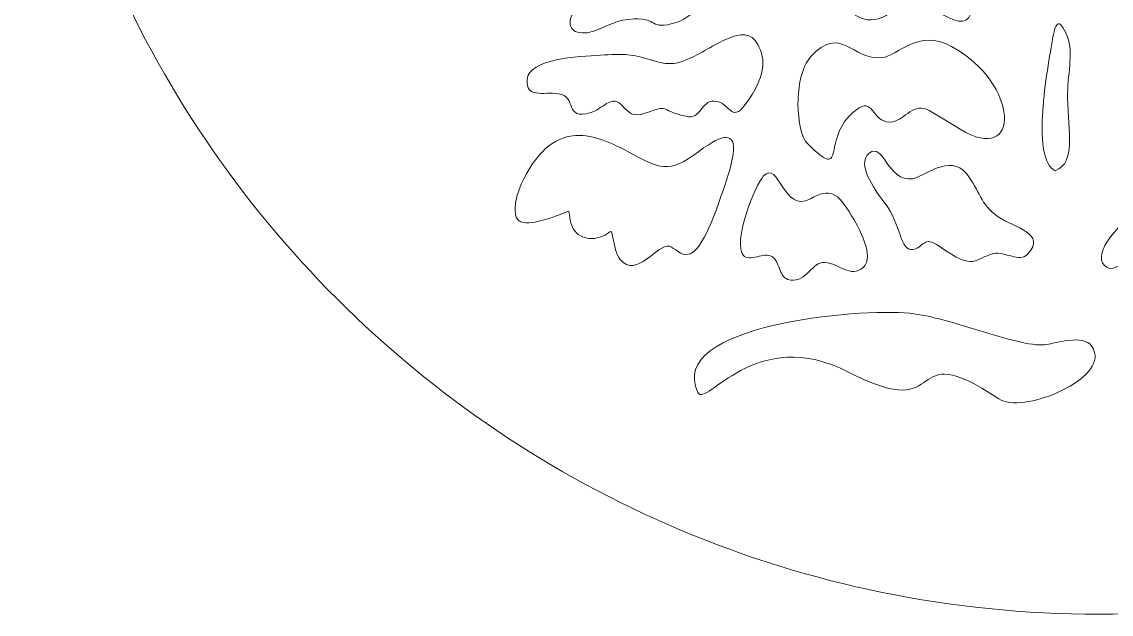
# Model space of a CAD drawing. Header units: inches. Extents: x -15.9 to -7.4, y 2.8 to 12.8.
# Drawn here: x -15.924 to -11.619, y 2.778 to 5.12 of the extents above; entities that cross this region are included whole.
import ezdxf

# ---------------------------------------------------------------- set-up
doc = ezdxf.new("R2010")
doc.units = ezdxf.units.IN
doc.header["$MEASUREMENT"] = 0
doc.layers.add('_U+0421_U+043B_U+043E_U+0439 1', color=7, linetype='Continuous')

# ---------------------------------------------------------------- blocks, each defined once
blk = doc.blocks.new('block 2')
at = {"layer": '_U+0421_U+043B_U+043E_U+0439 1', "lineweight": 0}
for points, knots in [([(-10.9466, 11.2254), (-10.9456, 11.2242), (-10.9446, 11.2235), (-10.9436, 11.223), (-10.9425, 11.2225), (-10.9413, 11.2223), (-10.9398, 11.222), (-10.4976, 11.146), (-10.0785, 11.0018), (-9.6941, 10.8007), (-9.3097, 10.5995), (-8.96, 10.3415), (-8.6561, 10.0378), (-8.2708, 9.6532), (-7.9591, 9.195), (-7.7436, 8.6861), (-7.5282, 8.1773), (-7.4091, 7.6178), (-7.4091, 7.0306), (-7.4091, 6.4434), (-7.5282, 5.8841), (-7.7436, 5.3753), (-7.9591, 4.8665), (-8.2708, 4.4083), (-8.6561, 4.0234), (-9.0412, 3.6386), (-9.4999, 3.3272), (-10.0093, 3.112), (-10.5187, 2.8968), (-11.0788, 2.7778), (-11.6667, 2.7778), (-12.2545, 2.7778), (-12.8145, 2.8968), (-13.3238, 3.112), (-13.8332, 3.3272), (-14.2919, 3.6386), (-14.6772, 4.0234), (-15.0625, 4.4083), (-15.3743, 4.8665), (-15.5897, 5.3753), (-15.8051, 5.8841), (-15.9243, 6.4434), (-15.9243, 7.0306), (-15.9243, 7.6178), (-15.8051, 8.1773), (-15.5897, 8.6861), (-15.3743, 9.195), (-15.0625, 9.6532), (-14.6772, 10.0378), (-14.3739, 10.3408), (-14.0251, 10.5983), (-13.6418, 10.7992), (-13.2586, 11.0001), (-12.841, 11.1444), (-12.4, 11.2209), (-12.3974, 11.2213), (-12.3949, 11.2215), (-12.3926, 11.2221), (-12.3903, 11.2227), (-12.3883, 11.2237), (-12.3866, 11.2257), (-12.3855, 11.227), (-12.385, 11.2296), (-12.3847, 11.232), (-12.3845, 11.2343), (-12.3844, 11.2364), (-12.3844, 11.2364), (-12.3844, 11.2364), (-12.3844, 11.4394), (-12.3844, 11.4394), (-12.3844, 11.4394), (-12.3844, 11.6424), (-12.3844, 11.6424), (-12.3844, 11.6744), (-12.3705, 11.7042), (-12.3468, 11.7291), (-12.323, 11.754), (-12.2893, 11.774), (-12.2497, 11.7863), (-12.2428, 11.7885), (-12.2377, 11.7934), (-12.2352, 11.7994), (-12.2326, 11.8053), (-12.2326, 11.8123), (-12.2361, 11.8186), (-12.2614, 11.8648), (-12.2812, 11.9143), (-12.2947, 11.9665), (-12.3082, 12.0186), (-12.3154, 12.0733), (-12.3154, 12.1297), (-12.3154, 12.2191), (-12.2973, 12.3044), (-12.2645, 12.3819), (-12.2318, 12.4595), (-12.1843, 12.5294), (-12.1255, 12.5881), (-12.0667, 12.6466), (-11.9969, 12.694), (-11.9193, 12.7268), (-11.8417, 12.7596), (-11.7564, 12.7778), (-11.6667, 12.7778), (-11.5772, 12.7778), (-11.4919, 12.7596), (-11.4143, 12.7268), (-11.3367, 12.694), (-11.2668, 12.6466), (-11.2083, 12.5881), (-11.1495, 12.5294), (-11.1019, 12.4595), (-11.069, 12.3819), (-11.0361, 12.3044), (-11.0179, 12.2191), (-11.0179, 12.1297), (-11.0179, 12.0737), (-11.025, 12.0194), (-11.0384, 11.9675), (-11.0518, 11.9157), (-11.0714, 11.8664), (-11.0966, 11.8205), (-11.1003, 11.8137), (-11.1003, 11.8062), (-11.0976, 11.7998), (-11.0949, 11.7934), (-11.0894, 11.7881), (-11.082, 11.7857), (-11.0428, 11.7732), (-11.0095, 11.7533), (-10.986, 11.7285), (-10.9626, 11.7037), (-10.9489, 11.6742), (-10.9489, 11.6424), (-10.9489, 11.6424), (-10.9489, 11.4394), (-10.9489, 11.4394), (-10.9489, 11.4394), (-10.9489, 11.2364), (-10.9489, 11.2364), (-10.9489, 11.2364), (-10.9488, 11.2343), (-10.9485, 11.2318), (-10.9482, 11.2294), (-10.9476, 11.2266), (-10.9466, 11.2254)], [0, 0, 0, 0, 1, 1, 1, 2, 2, 2, 3, 3, 3, 4, 4, 4, 5, 5, 5, 6, 6, 6, 7, 7, 7, 8, 8, 8, 9, 9, 9, 10, 10, 10, 11, 11, 11, 12, 12, 12, 13, 13, 13, 14, 14, 14, 15, 15, 15, 16, 16, 16, 17, 17, 17, 18, 18, 18, 19, 19, 19, 20, 20, 20, 21, 21, 21, 22, 22, 22, 23, 23, 23, 24, 24, 24, 25, 25, 25, 26, 26, 26, 27, 27, 27, 28, 28, 28, 29, 29, 29, 30, 30, 30, 31, 31, 31, 32, 32, 32, 33, 33, 33, 34, 34, 34, 35, 35, 35, 36, 36, 36, 37, 37, 37, 38, 38, 38, 39, 39, 39, 40, 40, 40, 41, 41, 41, 42, 42, 42, 43, 43, 43, 44, 44, 44, 45, 45, 45, 46, 46, 46, 47, 47, 47, 48, 48, 48, 48]), ([(-13.0122, 5.4745), (-13.0953, 5.4778), (-13.1272, 5.4634), (-13.1496, 5.4445), (-13.1721, 5.4256), (-13.185, 5.4022), (-13.2302, 5.3875), (-13.249, 5.3813), (-13.2639, 5.3881), (-13.2824, 5.395), (-13.3009, 5.402), (-13.3231, 5.4091), (-13.3564, 5.4037), (-13.368, 5.4017), (-13.3846, 5.393), (-13.4026, 5.3827), (-13.4206, 5.3725), (-13.4401, 5.3609), (-13.4578, 5.3533), (-13.4885, 5.3404), (-13.5087, 5.3389), (-13.5283, 5.3389), (-13.548, 5.339), (-13.567, 5.3407), (-13.5953, 5.3342), (-13.6134, 5.33), (-13.6307, 5.3209), (-13.6438, 5.3082), (-13.657, 5.2955), (-13.666, 5.2791), (-13.6677, 5.2601), (-13.6708, 5.227), (-13.6802, 5.2129), (-13.6935, 5.2012), (-13.7069, 5.1895), (-13.7243, 5.1802), (-13.7433, 5.1569), (-13.7543, 5.1436), (-13.7605, 5.1242), (-13.7565, 5.1077), (-13.7526, 5.0913), (-13.7386, 5.0777), (-13.7091, 5.0761), (-13.6831, 5.0746), (-13.6567, 5.0849), (-13.63, 5.0966), (-13.6033, 5.1083), (-13.5763, 5.1215), (-13.5491, 5.126), (-13.4804, 5.1376), (-13.4555, 5.13), (-13.4382, 5.1211), (-13.421, 5.1122), (-13.4113, 5.102), (-13.373, 5.1084), (-13.3288, 5.1158), (-13.304, 5.1319), (-13.2794, 5.151), (-13.2548, 5.1701), (-13.2302, 5.1921), (-13.1865, 5.2111), (-13.1677, 5.2192), (-13.1373, 5.2087), (-13.104, 5.2069), (-13.0707, 5.205), (-13.0344, 5.2118), (-13.0037, 5.2544), (-12.9956, 5.2655), (-12.9906, 5.2866), (-12.9875, 5.3097), (-12.9844, 5.3328), (-12.9832, 5.358), (-12.9827, 5.3775), (-12.9823, 5.4006), (-12.9777, 5.4243), (-12.9793, 5.4426), (-12.9808, 5.4608), (-12.9884, 5.4735), (-13.0122, 5.4745), (-13.0122, 5.4745), (-13.0122, 5.4745), (-13.0122, 5.4745), (-13.0122, 5.4745), (-13.0122, 5.4745), (-13.0122, 5.4745)], [0, 0, 0, 0, 1, 1, 1, 2, 2, 2, 3, 3, 3, 4, 4, 4, 5, 5, 5, 6, 6, 6, 7, 7, 7, 8, 8, 8, 9, 9, 9, 10, 10, 10, 11, 11, 11, 12, 12, 12, 13, 13, 13, 14, 14, 14, 15, 15, 15, 16, 16, 16, 17, 17, 17, 18, 18, 18, 19, 19, 19, 20, 20, 20, 21, 21, 21, 22, 22, 22, 23, 23, 23, 24, 24, 24, 25, 25, 25, 26, 26, 26, 27, 27, 27, 28, 28, 28, 28]), ([(-12.908, 5.1888), (-12.9004, 5.1588), (-12.8871, 5.1546), (-12.8693, 5.1608), (-12.8516, 5.167), (-12.8295, 5.1835), (-12.8042, 5.1949), (-12.7862, 5.203), (-12.7684, 5.2092), (-12.7517, 5.2109), (-12.735, 5.2126), (-12.7193, 5.2099), (-12.7052, 5.2002), (-12.6719, 5.1771), (-12.6448, 5.1519), (-12.615, 5.1381), (-12.5852, 5.1243), (-12.5527, 5.122), (-12.5087, 5.1445), (-12.4965, 5.151), (-12.4911, 5.17), (-12.4855, 5.1888), (-12.4799, 5.2076), (-12.4742, 5.2263), (-12.4615, 5.232), (-12.4289, 5.247), (-12.3692, 5.2028), (-12.312, 5.166), (-12.2547, 5.1293), (-12.2, 5.1001), (-12.1774, 5.145), (-12.1555, 5.1885), (-12.2009, 5.242), (-12.2603, 5.291), (-12.3196, 5.3399), (-12.3928, 5.3844), (-12.4263, 5.4098), (-12.443, 5.4227), (-12.456, 5.4343), (-12.473, 5.4426), (-12.49, 5.4508), (-12.511, 5.4557), (-12.5439, 5.455), (-12.5703, 5.4545), (-12.5834, 5.4548), (-12.5948, 5.4492), (-12.6061, 5.4436), (-12.6158, 5.4322), (-12.6353, 5.4084), (-12.7048, 5.3235), (-12.7359, 5.3717), (-12.7641, 5.4121), (-12.7923, 5.4525), (-12.8176, 5.4852), (-12.8752, 5.3694), (-12.8873, 5.3454), (-12.8973, 5.3071), (-12.9034, 5.2714), (-12.9094, 5.2357), (-12.9116, 5.2025), (-12.908, 5.1888), (-12.908, 5.1888), (-12.908, 5.1888), (-12.908, 5.1888), (-12.908, 5.1888), (-12.908, 5.1888), (-12.908, 5.1888)], [0, 0, 0, 0, 1, 1, 1, 2, 2, 2, 3, 3, 3, 4, 4, 4, 5, 5, 5, 6, 6, 6, 7, 7, 7, 8, 8, 8, 9, 9, 9, 10, 10, 10, 11, 11, 11, 12, 12, 12, 13, 13, 13, 14, 14, 14, 15, 15, 15, 16, 16, 16, 17, 17, 17, 18, 18, 18, 19, 19, 19, 20, 20, 20, 21, 21, 21, 22, 22, 22, 22]), ([(-11.8399, 4.5312), (-11.8861, 4.5547), (-11.896, 4.6447), (-11.8907, 4.7487), (-11.8855, 4.8526), (-11.8651, 4.9705), (-11.8509, 5.0499), (-11.8459, 5.0787), (-11.8399, 5.1036), (-11.8309, 5.1103), (-11.8218, 5.117), (-11.8097, 5.1053), (-11.7923, 5.0609), (-11.7797, 5.029), (-11.7798, 4.9899), (-11.7829, 4.9484), (-11.786, 4.9069), (-11.7921, 4.8631), (-11.7914, 4.8217), (-11.7904, 4.7499), (-11.7816, 4.6863), (-11.7835, 4.6362), (-11.7854, 4.586), (-11.798, 4.5493), (-11.8399, 4.5312), (-11.8399, 4.5312), (-11.8399, 4.5312), (-11.8399, 4.5312), (-11.8399, 4.5312), (-11.8399, 4.5312), (-11.8399, 4.5312)], [0, 0, 0, 0, 1, 1, 1, 2, 2, 2, 3, 3, 3, 4, 4, 4, 5, 5, 5, 6, 6, 6, 7, 7, 7, 8, 8, 8, 9, 9, 9, 10, 10, 10, 10]), ([(-13.6758, 4.7613), (-13.6639, 4.7649), (-13.6534, 4.7708), (-13.6433, 4.7773), (-13.6332, 4.7838), (-13.6234, 4.7908), (-13.6129, 4.7965), (-13.5758, 4.8177), (-13.5613, 4.8002), (-13.5444, 4.7814), (-13.5275, 4.7626), (-13.5082, 4.7425), (-13.4616, 4.7585), (-13.4092, 4.7763), (-13.3974, 4.7801), (-13.3845, 4.7761), (-13.3715, 4.772), (-13.3573, 4.7601), (-13.3002, 4.7466), (-13.2688, 4.739), (-13.2539, 4.7547), (-13.2403, 4.772), (-13.2267, 4.7893), (-13.2143, 4.8082), (-13.1879, 4.807), (-13.156, 4.8055), (-13.1396, 4.783), (-13.124, 4.7702), (-13.1085, 4.7575), (-13.0939, 4.7547), (-13.0656, 4.7927), (-13.0244, 4.8481), (-13.0039, 4.8927), (-12.9977, 4.9308), (-12.9914, 4.9689), (-12.9994, 5.0005), (-13.0151, 5.03), (-13.0415, 5.0796), (-13.0853, 5.0755), (-13.1358, 5.0535), (-13.1862, 5.0316), (-13.2433, 4.9919), (-13.2964, 4.9705), (-13.329, 4.9574), (-13.3507, 4.9534), (-13.3725, 4.955), (-13.3943, 4.9565), (-13.4163, 4.9636), (-13.4497, 4.9729), (-13.487, 4.9836), (-13.5123, 4.9886), (-13.5389, 4.9903), (-13.5656, 4.992), (-13.5936, 4.9905), (-13.6367, 4.9881), (-13.6808, 4.9855), (-13.7518, 4.9823), (-13.8126, 4.9692), (-13.8734, 4.9561), (-13.924, 4.9332), (-13.9271, 4.8911), (-13.9297, 4.8543), (-13.9145, 4.8424), (-13.8907, 4.8388), (-13.867, 4.8351), (-13.8347, 4.8398), (-13.8033, 4.836), (-13.765, 4.8312), (-13.7601, 4.8046), (-13.7513, 4.7831), (-13.7425, 4.7617), (-13.7298, 4.7454), (-13.6758, 4.7613), (-13.6758, 4.7613), (-13.6758, 4.7613), (-13.6758, 4.7613), (-13.6758, 4.7613), (-13.6758, 4.7613), (-13.6758, 4.7613)], [0, 0, 0, 0, 1, 1, 1, 2, 2, 2, 3, 3, 3, 4, 4, 4, 5, 5, 5, 6, 6, 6, 7, 7, 7, 8, 8, 8, 9, 9, 9, 10, 10, 10, 11, 11, 11, 12, 12, 12, 13, 13, 13, 14, 14, 14, 15, 15, 15, 16, 16, 16, 17, 17, 17, 18, 18, 18, 19, 19, 19, 20, 20, 20, 21, 21, 21, 22, 22, 22, 23, 23, 23, 24, 24, 24, 25, 25, 25, 26, 26, 26, 26]), ([(-12.5253, 4.9786), (-12.5846, 4.9727), (-12.6254, 5.0061), (-12.666, 5.0247), (-12.7067, 5.0434), (-12.7471, 5.0473), (-12.8057, 4.9824), (-12.8426, 4.9415), (-12.8568, 4.8663), (-12.8567, 4.7961), (-12.8565, 4.7259), (-12.8418, 4.6608), (-12.8209, 4.6401), (-12.7364, 4.5574), (-12.7257, 4.5658), (-12.7157, 4.6082), (-12.7057, 4.6507), (-12.6964, 4.7271), (-12.6148, 4.7803), (-12.5862, 4.7991), (-12.5723, 4.7818), (-12.5558, 4.7615), (-12.5394, 4.7412), (-12.5203, 4.7181), (-12.4815, 4.7252), (-12.4582, 4.7295), (-12.4373, 4.7494), (-12.4147, 4.7638), (-12.3921, 4.7782), (-12.3678, 4.787), (-12.3378, 4.7689), (-12.3378, 4.7689), (-12.2769, 4.7321), (-12.2769, 4.7321), (-12.2769, 4.7321), (-12.2159, 4.6952), (-12.2159, 4.6952), (-12.0943, 4.6215), (-12.0358, 4.667), (-12.0411, 4.749), (-12.0465, 4.8311), (-12.1157, 4.9498), (-12.2497, 5.0228), (-12.3171, 5.0594), (-12.3694, 5.05), (-12.4132, 5.0307), (-12.457, 5.0113), (-12.4922, 4.9819), (-12.5253, 4.9786), (-12.5253, 4.9786), (-12.5253, 4.9786), (-12.5253, 4.9786), (-12.5253, 4.9786), (-12.5253, 4.9786), (-12.5253, 4.9786)], [0, 0, 0, 0, 1, 1, 1, 2, 2, 2, 3, 3, 3, 4, 4, 4, 5, 5, 5, 6, 6, 6, 7, 7, 7, 8, 8, 8, 9, 9, 9, 10, 10, 10, 11, 11, 11, 12, 12, 12, 13, 13, 13, 14, 14, 14, 15, 15, 15, 16, 16, 16, 17, 17, 17, 18, 18, 18, 18]), ([(-13.7586, 4.3458), (-13.7552, 4.3106), (-13.7391, 4.2871), (-13.7169, 4.2744), (-13.6948, 4.2618), (-13.6667, 4.26), (-13.6396, 4.2683), (-13.6174, 4.2752), (-13.6067, 4.2859), (-13.6005, 4.2894), (-13.5942, 4.293), (-13.5925, 4.2894), (-13.5882, 4.2678), (-13.5851, 4.2521), (-13.5817, 4.2348), (-13.5773, 4.219), (-13.5728, 4.2033), (-13.5672, 4.1891), (-13.5596, 4.1799), (-13.5268, 4.1411), (-13.4899, 4.157), (-13.4554, 4.1813), (-13.4209, 4.2055), (-13.3887, 4.2381), (-13.3654, 4.2326), (-13.3433, 4.2276), (-13.3204, 4.1925), (-13.2888, 4.2011), (-13.2573, 4.2098), (-13.2169, 4.2623), (-13.1598, 4.4328), (-13.1422, 4.4858), (-13.1111, 4.5696), (-13.1111, 4.6201), (-13.1111, 4.6705), (-13.1422, 4.6876), (-13.2488, 4.6073), (-13.3088, 4.5619), (-13.3477, 4.5452), (-13.3867, 4.548), (-13.4256, 4.5507), (-13.4647, 4.5728), (-13.5249, 4.6049), (-13.5894, 4.6394), (-13.6624, 4.6747), (-13.7347, 4.6705), (-13.807, 4.6664), (-13.8785, 4.6227), (-13.9399, 4.4994), (-13.9549, 4.4694), (-13.9644, 4.4437), (-13.9695, 4.4206), (-13.9747, 4.3975), (-13.9754, 4.3769), (-13.9728, 4.3572), (-13.969, 4.3289), (-13.9421, 4.3228), (-13.9084, 4.3267), (-13.8747, 4.3306), (-13.8343, 4.3444), (-13.8033, 4.3558), (-13.7795, 4.3646), (-13.7693, 4.3711), (-13.7645, 4.3709), (-13.7598, 4.3708), (-13.7605, 4.3639), (-13.7586, 4.3458), (-13.7586, 4.3458), (-13.7586, 4.3458), (-13.7586, 4.3458), (-13.7586, 4.3458), (-13.7586, 4.3458), (-13.7586, 4.3458)], [0, 0, 0, 0, 1, 1, 1, 2, 2, 2, 3, 3, 3, 4, 4, 4, 5, 5, 5, 6, 6, 6, 7, 7, 7, 8, 8, 8, 9, 9, 9, 10, 10, 10, 11, 11, 11, 12, 12, 12, 13, 13, 13, 14, 14, 14, 15, 15, 15, 16, 16, 16, 17, 17, 17, 18, 18, 18, 19, 19, 19, 20, 20, 20, 21, 21, 21, 22, 22, 22, 23, 23, 23, 24, 24, 24, 24]), ([(-11.9484, 4.2022), (-11.9106, 4.2429), (-11.924, 4.2689), (-11.9548, 4.2901), (-11.9856, 4.3113), (-12.0336, 4.3277), (-12.0651, 4.3491), (-12.1017, 4.3738), (-12.1198, 4.4), (-12.1354, 4.4282), (-12.1511, 4.4564), (-12.1643, 4.4868), (-12.1912, 4.5198), (-12.224, 4.5602), (-12.2666, 4.5568), (-12.3063, 4.5424), (-12.3459, 4.5281), (-12.3825, 4.5029), (-12.4035, 4.4998), (-12.4535, 4.4925), (-12.4818, 4.5291), (-12.505, 4.5618), (-12.5282, 4.5946), (-12.5463, 4.6234), (-12.5758, 4.6006), (-12.6041, 4.5788), (-12.5945, 4.5369), (-12.5746, 4.4966), (-12.5548, 4.4563), (-12.5248, 4.4176), (-12.5125, 4.4019), (-12.4811, 4.362), (-12.4665, 4.3148), (-12.4535, 4.2783), (-12.4405, 4.2419), (-12.4289, 4.2162), (-12.4035, 4.2193), (-12.3818, 4.2222), (-12.3716, 4.2369), (-12.3587, 4.2452), (-12.3459, 4.2536), (-12.3304, 4.2555), (-12.2983, 4.2326), (-12.2252, 4.181), (-12.1917, 4.1693), (-12.1663, 4.1727), (-12.1409, 4.1761), (-12.1236, 4.1946), (-12.0831, 4.2036), (-12.062, 4.2084), (-12.0364, 4.1992), (-12.012, 4.1933), (-11.9877, 4.1873), (-11.9646, 4.1846), (-11.9484, 4.2022), (-11.9484, 4.2022), (-11.9484, 4.2022), (-11.9484, 4.2022), (-11.9484, 4.2022), (-11.9484, 4.2022), (-11.9484, 4.2022)], [0, 0, 0, 0, 1, 1, 1, 2, 2, 2, 3, 3, 3, 4, 4, 4, 5, 5, 5, 6, 6, 6, 7, 7, 7, 8, 8, 8, 9, 9, 9, 10, 10, 10, 11, 11, 11, 12, 12, 12, 13, 13, 13, 14, 14, 14, 15, 15, 15, 16, 16, 16, 17, 17, 17, 18, 18, 18, 19, 19, 19, 20, 20, 20, 20]), ([(-13.0722, 4.1955), (-13.0615, 4.1834), (-13.0404, 4.187), (-13.0186, 4.1914), (-12.9968, 4.1959), (-12.9742, 4.2013), (-12.9604, 4.1927), (-12.9447, 4.1832), (-12.9376, 4.1635), (-12.9302, 4.1446), (-12.9228, 4.1258), (-12.9149, 4.1078), (-12.8975, 4.1019), (-12.864, 4.0907), (-12.8407, 4.1064), (-12.8203, 4.1253), (-12.8, 4.1442), (-12.7826, 4.1663), (-12.7609, 4.168), (-12.7319, 4.1701), (-12.7062, 4.1559), (-12.6815, 4.1449), (-12.6568, 4.134), (-12.6331, 4.1264), (-12.6081, 4.1418), (-12.5793, 4.1599), (-12.5778, 4.1948), (-12.5888, 4.2342), (-12.5998, 4.2736), (-12.6234, 4.3175), (-12.6448, 4.3534), (-12.6729, 4.4007), (-12.6944, 4.4282), (-12.7185, 4.4384), (-12.7426, 4.4487), (-12.7693, 4.4418), (-12.8076, 4.4204), (-12.8614, 4.3902), (-12.8924, 4.4296), (-12.9178, 4.468), (-12.9431, 4.5064), (-12.9627, 4.5438), (-12.9937, 4.5098), (-13.0092, 4.4929), (-13.0401, 4.4272), (-13.0615, 4.3593), (-13.0829, 4.2914), (-13.0948, 4.2212), (-13.0722, 4.1955), (-13.0722, 4.1955), (-13.0722, 4.1955), (-13.0722, 4.1955), (-13.0722, 4.1955), (-13.0722, 4.1955), (-13.0722, 4.1955)], [0, 0, 0, 0, 1, 1, 1, 2, 2, 2, 3, 3, 3, 4, 4, 4, 5, 5, 5, 6, 6, 6, 7, 7, 7, 8, 8, 8, 9, 9, 9, 10, 10, 10, 11, 11, 11, 12, 12, 12, 13, 13, 13, 14, 14, 14, 15, 15, 15, 16, 16, 16, 17, 17, 17, 18, 18, 18, 18]), ([(-11.6248, 4.1447), (-11.6007, 4.1371), (-11.5401, 4.1944), (-11.4776, 4.241), (-11.4151, 4.2875), (-11.3509, 4.3234), (-11.3197, 4.273), (-11.3128, 4.2616), (-11.3105, 4.2463), (-11.3049, 4.2332), (-11.2993, 4.2202), (-11.2904, 4.2093), (-11.2702, 4.207), (-11.2554, 4.2053), (-11.236, 4.2142), (-11.2157, 4.2252), (-11.1953, 4.2362), (-11.174, 4.2493), (-11.1555, 4.2559), (-11.1, 4.2759), (-11.0923, 4.248), (-11.0841, 4.2142), (-11.076, 4.1803), (-11.0674, 4.1406), (-11.0103, 4.1371), (-10.9891, 4.1359), (-10.9641, 4.1394), (-10.9381, 4.1423), (-10.9121, 4.1452), (-10.8851, 4.1473), (-10.8599, 4.1433), (-10.8263, 4.1378), (-10.808, 4.1263), (-10.7887, 4.1159), (-10.7693, 4.1056), (-10.749, 4.0964), (-10.7114, 4.0957), (-10.5931, 4.0933), (-10.4793, 4.1396), (-10.4066, 4.1965), (-10.3339, 4.2534), (-10.3023, 4.3211), (-10.3482, 4.3615), (-10.3789, 4.3888), (-10.4016, 4.3786), (-10.4328, 4.3547), (-10.4639, 4.3308), (-10.5034, 4.2933), (-10.5676, 4.2659), (-10.596, 4.254), (-10.6204, 4.2469), (-10.6422, 4.2439), (-10.664, 4.2408), (-10.6833, 4.2419), (-10.7014, 4.2464), (-10.7378, 4.2555), (-10.7881, 4.2906), (-10.8408, 4.3293), (-10.8934, 4.3679), (-10.9484, 4.41), (-10.9941, 4.4328), (-11.1816, 4.5255), (-11.3775, 4.4652), (-11.5074, 4.3759), (-11.6373, 4.2866), (-11.7012, 4.1682), (-11.6248, 4.1447), (-11.6248, 4.1447), (-11.6248, 4.1447), (-11.6248, 4.1447), (-11.6248, 4.1447), (-11.6248, 4.1447), (-11.6248, 4.1447)], [0, 0, 0, 0, 1, 1, 1, 2, 2, 2, 3, 3, 3, 4, 4, 4, 5, 5, 5, 6, 6, 6, 7, 7, 7, 8, 8, 8, 9, 9, 9, 10, 10, 10, 11, 11, 11, 12, 12, 12, 13, 13, 13, 14, 14, 14, 15, 15, 15, 16, 16, 16, 17, 17, 17, 18, 18, 18, 19, 19, 19, 20, 20, 20, 21, 21, 21, 22, 22, 22, 23, 23, 23, 24, 24, 24, 24]), ([(-13.2526, 3.655), (-13.2369, 3.6219), (-13.1801, 3.69), (-13.0809, 3.7422), (-12.9817, 3.7944), (-12.8399, 3.8306), (-12.6543, 3.7339), (-12.4494, 3.6272), (-12.3992, 3.6664), (-12.3515, 3.6996), (-12.3038, 3.7328), (-12.2585, 3.76), (-12.0636, 3.6293), (-12.0175, 3.5986), (-11.9154, 3.6161), (-11.8284, 3.6554), (-11.7415, 3.6948), (-11.6698, 3.756), (-11.6843, 3.8128), (-11.694, 3.8506), (-11.7226, 3.8621), (-11.7581, 3.8624), (-11.7935, 3.8626), (-11.8359, 3.8516), (-11.8732, 3.8442), (-11.9201, 3.8349), (-12.015, 3.8617), (-12.1184, 3.8928), (-12.2218, 3.924), (-12.3337, 3.9595), (-12.4149, 3.9678), (-12.5156, 3.978), (-12.7566, 3.9664), (-12.9567, 3.9189), (-13.1568, 3.8714), (-13.3159, 3.7881), (-13.2526, 3.655), (-13.2526, 3.655), (-13.2526, 3.655), (-13.2526, 3.655), (-13.2526, 3.655), (-13.2526, 3.655), (-13.2526, 3.655)], [0, 0, 0, 0, 1, 1, 1, 2, 2, 2, 3, 3, 3, 4, 4, 4, 5, 5, 5, 6, 6, 6, 7, 7, 7, 8, 8, 8, 9, 9, 9, 10, 10, 10, 11, 11, 11, 12, 12, 12, 13, 13, 13, 14, 14, 14, 14])]:
    blk.add_open_spline(points, degree=3, knots=knots, dxfattribs=at)

msp = doc.modelspace()

# ---------------------------------------------------------------- block references
at = {"layer": '_U+0421_U+043B_U+043E_U+0439 1'}
msp.add_blockref('block 2', (0, 0), dxfattribs=at)

doc.saveas('drawing.dxf')
